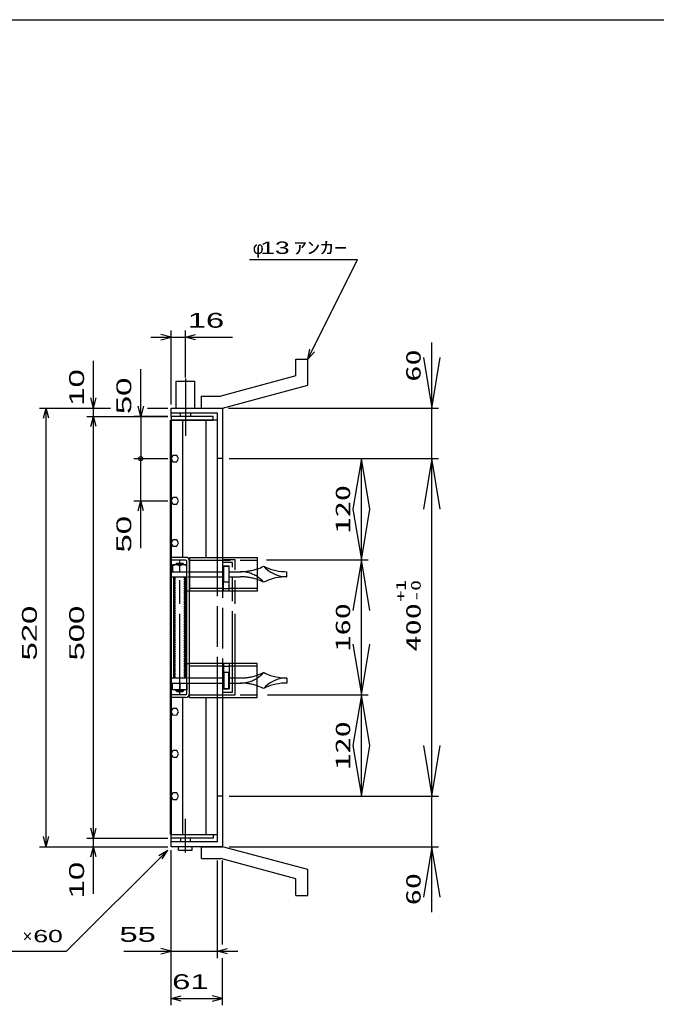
# Model space of a CAD drawing. Units: millimetres, scale not verified. Extents: x -1456 to 1389, y -1026 to 839.
# Drawn here: x -288 to 466, y -330 to 839 of the extents above; entities that cross this region are included whole.
import ezdxf
from ezdxf.enums import TextEntityAlignment as Align

# ---------------------------------------------------------------- set-up
doc = ezdxf.new("R2010")
doc.units = ezdxf.units.MM
doc.header["$LTSCALE"] = 8
for name, pattern in [('CHAIN', [18.5, 12, -1.5, 3.5, -1.5]), ('CHAIN_DOUBLE_DASH', [23.5, 12, -1.5, 3.5, -1.5, 3.5, -1.5]), ('DASHED', [7.5, 6, -1.5]), ('LONG_DASHED_DOTTED', [15.25, 12, -1.5, 0.25, -1.5])]:
    doc.linetypes.add(name, pattern=pattern)
for name, color, linetype, lineweight in [('0_2', 150, 'Continuous', 25), ('16', 3, 'Continuous', 25), ('17', 2, 'Continuous', 25), ('19', 6, 'Continuous', 25), ('22', 4, 'Continuous', 25)]:
    doc.layers.add(name, color=color, linetype=linetype, lineweight=lineweight)
doc.styles.add('ベクトル', font='')
doc.styles.add('ＭＳ ゴシック', font='')
doc.styles.get('ベクトル').set_extended_font_data('ベクトル')
doc.styles.get('ＭＳ ゴシック').set_extended_font_data('MS Gothic')

# ---------------------------------------------------------------- blocks, each defined once
blk = doc.blocks.new('open_arrow')
at = {"color": 0, "linetype": 'Continuous', "lineweight": -2}
blk.add_lwpolyline([(7.5, 1.25), (0, 0), (7.5, -1.25)], dxfattribs=at)

msp = doc.modelspace()

# ---------------------------------------------------------------- hatches: boundary and pattern name
at = {"layer": '17', "lineweight": 13}
h = msp.add_hatch(dxfattribs=at)
h.set_pattern_fill('USER', style=0, pattern_type=2)
h.set_pattern_definition([(135, (-135.752, 460.866), (-1.06066, -1.06066), [])])
h.paths.add_polyline_path([(-105.7, 58.5), (-105.7, 178.5), (-103.7, 178.5), (-103.7, 58.5)])
h = msp.add_hatch(dxfattribs=at)
h.set_pattern_fill('USER', style=0, pattern_type=2)
h.set_pattern_definition([(135, (-128.752, 460.866), (-1.06066, -1.06066), [])])
h.paths.add_polyline_path([(-93.7, 58.5), (-93.7, 178.5), (-91.7, 178.5), (-91.7, 58.5)])

# ---------------------------------------------------------------- linework, layer by layer
at = {"layer": '0_2'}
msp.add_line((-1379.2, 838.8), (1388.8, 838.8), dxfattribs=at)
at = {"layer": '16'}
for p, q in [((-109.7, -127), (-109.7, 364)), ((-109.7, 364), (-109, 364)), ((-59, 368.5), (-109, 368.5)), ((-109, 368.5), (-109, 364)), ((-109, 364), (-59, 364)), ((-109, 364), (-109, -127)), ((-54, 364), (-109, 364)), ((-95.5, 364), (-95.5, 201.5)), ((-67.5, 201.5), (-67.5, 364)), ((-59, 364), (-59, 368.5)), ((-54, 201.5), (-54, 364)), ((-106.781, 322.379), (-109, 318.465)), ((-109, 318.465), (-106.719, 314.585)), ((-102.281, 322.415), (-106.781, 322.379)), ((-100, 318.5), (-102.281, 322.415)), ((-102.219, 314.621), (-100, 318.535)), ((-106.719, 314.585), (-102.219, 314.621)), ((-106.781, 272.379), (-109, 268.465)), ((-102.281, 272.415), (-106.781, 272.379)), ((-100, 268.5), (-102.281, 272.415)), ((-109, 268.465), (-106.719, 264.585)), ((-106.719, 264.585), (-102.219, 264.621)), ((-102.219, 264.621), (-100, 268.535)), ((-106.781, 222.379), (-109, 218.465)), ((-102.281, 222.415), (-106.781, 222.379)), ((-100, 218.5), (-102.281, 222.415)), ((-109, 218.465), (-106.719, 214.585)), ((-106.719, 214.585), (-102.219, 214.621)), ((-102.219, 214.621), (-100, 218.535)), ((-95.5, 35.5), (-95.5, -127)), ((-67.5, -127), (-67.5, 35.5)), ((-54, -127), (-54, 35.5)), ((-106.781, 22.379), (-109, 18.465)), ((-109, 18.465), (-106.719, 14.585)), ((-102.281, 22.415), (-106.781, 22.379)), ((-106.719, 14.585), (-102.219, 14.621)), ((-100, 18.5), (-102.281, 22.415)), ((-102.219, 14.621), (-100, 18.535)), ((-106.781, -27.621), (-109, -31.535)), ((-109, -31.535), (-106.719, -35.415)), ((-102.281, -27.585), (-106.781, -27.621)), ((-100, -31.5), (-102.281, -27.585)), ((-102.219, -35.379), (-100, -31.465)), ((-106.719, -35.415), (-102.219, -35.379)), ((-106.781, -77.621), (-109, -81.535)), ((-109, -81.535), (-106.719, -85.415)), ((-102.281, -77.585), (-106.781, -77.621)), ((-100, -81.5), (-102.281, -77.585)), ((-102.219, -85.379), (-100, -81.465)), ((-106.719, -85.415), (-102.219, -85.379)), ((-109, -127), (-109.7, -127)), ((-109, -127), (-59, -127)), ((-109, -131.5), (-109, -127)), ((-109, -127), (-54, -127)), ((-59, -127), (-59, -131.5)), ((-59, -131.5), (-109, -131.5))]:
    msp.add_line(p, q, dxfattribs=at)
at = {"layer": '17', "color": 3}
for p, q in [((-91.8, 201.5), (-109, 201.5)), ((-109, 198.3), (-109, 201.5)), ((-87, 201.5), (-87, 161.5)), ((-87, 201.5), (-7, 201.5)), ((-7, 201.5), (-7, 161.5)), ((-91.8, 198.3), (-109, 198.3)), ((-90.2, 40.3), (-90.2, 196.7)), ((-87, 40.3), (-87, 196.7)), ((-47, 191.5), (-40, 191.5)), ((-47, 161.5), (-47, 191.5)), ((-40, 161.5), (-40, 191.5)), ((-47, 164.7), (-40, 164.7)), ((-87, 161.5), (-90.2, 161.5)), ((-7, 161.5), (-87, 161.5)), ((-90.2, 75.5), (-87, 75.5)), ((-87, 35.5), (-87, 75.5)), ((-7, 75.5), (-87, 75.5)), ((-47, 75.5), (-47, 45.5)), ((-47, 72.3), (-40, 72.3)), ((-40, 75.5), (-40, 45.5)), ((-7, 35.5), (-7, 75.5)), ((-91.8, 38.7), (-109, 38.7)), ((-109, 38.7), (-109, 35.5)), ((-91.8, 35.5), (-109, 35.5)), ((-87, 35.5), (-7, 35.5)), ((-47, 45.5), (-40, 45.5))]:
    msp.add_line(p, q, dxfattribs=at)
at = {"layer": '17', "color": 171, "linetype": 'DASHED'}
for p, q in [((-54, 35.5), (-54, 201.5)), ((-48, 201.5), (-48, 35.5))]:
    msp.add_line(p, q, dxfattribs=at)
at = {"layer": '17'}
for p, q in [((-90.2, 192.5), (-107.2, 192.5)), ((-107.2, 192.5), (-107.2, 184.5)), ((-103.7, 193), (-102.2, 194.5)), ((-103.7, 192.5), (-103.7, 193)), ((-103.7, 193), (-93.7, 193)), ((-102.888, 192.5), (-102.888, 193.812)), ((-102.2, 194.5), (-95.2, 194.5)), ((-98.7, 184.5), (-98.7, 191.605)), ((-93.7, 193), (-95.2, 194.5)), ((-94.512, 192.5), (-94.512, 193.812)), ((-93.7, 192.5), (-93.7, 193)), ((-90.2, 184.5), (-90.2, 192.5)), ((-46.5, 172), (-46.5, 191)), ((-46.5, 191), (-40.5, 191)), ((-40.5, 191), (-40.5, 172)), ((-108.7, 184.5), (-108.7, 178.5)), ((-108.7, 184.5), (-90.2, 184.5)), ((-108.7, 178.5), (-90.2, 178.5)), ((-107.2, 184.5), (-90.2, 184.5)), ((-104.7, 58.5), (-104.7, 178.5)), ((-92.7, 178.5), (-92.7, 58.5)), ((28.3, 178.56), (28.3, 184.5)), ((-40.5, 172), (-46.5, 172)), ((-108.7, 52.5), (-108.7, 58.5)), ((-108.7, 58.5), (-90.2, 58.5)), ((-40.5, 65), (-46.5, 65)), ((-46.5, 65), (-46.5, 46)), ((-40.5, 46), (-40.5, 65)), ((28.3, 58.44), (28.3, 52.5)), ((-108.7, 52.5), (-90.2, 52.5)), ((-107.2, 44.5), (-107.2, 52.5)), ((-107.2, 52.5), (-90.2, 52.5)), ((-98.7, 52.5), (-98.7, 45.395)), ((-90.2, 52.5), (-90.2, 44.5)), ((-90.2, 44.5), (-107.2, 44.5)), ((-103.7, 44.5), (-103.7, 44)), ((-103.7, 44), (-93.7, 44)), ((-103.7, 44), (-102.2, 42.5)), ((-102.888, 44.5), (-102.888, 43.188)), ((-102.2, 42.5), (-95.2, 42.5)), ((-93.7, 44), (-95.2, 42.5)), ((-94.512, 44.5), (-94.512, 43.188)), ((-93.7, 44.5), (-93.7, 44)), ((-46.5, 46), (-40.5, 46))]:
    msp.add_line(p, q, dxfattribs=at)
at = {"layer": '17', "color": 33, "linetype": 'CHAIN'}
msp.add_line((-98.7, 38.346), (-98.7, 197.753), dxfattribs=at)
at = {"layer": '17', "color": 3, "linetype": 'DASHED'}
for p, q in [((-87, 198.3), (-7, 198.3)), ((-47, 164.7), (-87, 164.7)), ((-7, 164.7), (-40, 164.7)), ((-47, 72.3), (-87, 72.3)), ((-7, 72.3), (-40, 72.3)), ((-87, 38.7), (-7, 38.7))]:
    msp.add_line(p, q, dxfattribs=at)
at = {"layer": '17', "color": 7}
for p, q in [((-105.7, 58.5), (-105.7, 178.5)), ((-91.7, 178.5), (-91.7, 58.5))]:
    msp.add_line(p, q, dxfattribs=at)
at = {"layer": '17', "linetype": 'DASHED'}
for p, q in [((-89.115, 184.5), (-46.5, 184.5)), ((-89.115, 178.5), (-46.5, 178.5)), ((-40.5, 184.5), (-26.7, 184.5)), ((-40.5, 178.5), (-26.7, 178.5)), ((-89.115, 58.5), (-46.5, 58.5)), ((-40.5, 58.5), (-26.7, 58.5)), ((-89.115, 52.5), (-46.5, 52.5)), ((-40.5, 52.5), (-26.7, 52.5))]:
    msp.add_line(p, q, dxfattribs=at)
at = {"layer": '17', "color": 3}
for centre, radius, start, end in [((-91.8, 196.7), 4.8, 0, 90), ((-91.8, 196.7), 1.6, 0, 90), ((-91.8, 40.3), 4.8, 270, 0), ((-91.8, 40.3), 1.6, 270, 0)]:
    msp.add_arc(centre, radius, start, end, dxfattribs=at)
at = {"layer": '17'}
for centre, radius, start, end in [((-102.95, 182.055), 10.453, 66.00934, 113.99066), ((-94.45, 182.055), 10.453, 66.00934, 113.99066), ((-26.7, 245.923), 61.423, 288.70686, 296.59714), ((28.3, 215), 36.5, 221.11209, 226.11997), ((28.3, 245.923), 61.423, 243.40286, 245.67592), ((28.3, 245.923), 61.423, 245.67592, 270), ((28.3, 215), 36.5, 226.11997, 270), ((-26.7, 148), 36.5, 41.11209, 57.33501), ((-26.7, 117.077), 61.423, 63.40286, 71.29314), ((28.3, 117.077), 61.423, 90, 114.32408), ((28.3, 117.077), 61.423, 114.32408, 116.59714), ((-26.7, 89), 36.5, 302.66499, 318.88791), ((-26.7, 119.923), 61.423, 288.70686, 296.59714), ((28.3, 119.923), 61.423, 245.67592, 270), ((28.3, 22), 36.5, 90, 133.88003), ((-26.7, -8.923), 61.423, 63.40286, 71.29314), ((28.3, 22), 36.5, 133.88003, 138.88791), ((28.3, -8.923), 61.423, 114.32408, 116.59714), ((28.3, -8.923), 61.423, 90, 114.32408), ((-102.95, 54.945), 10.453, 246.00934, 293.99066), ((-94.45, 54.945), 10.453, 246.00934, 293.99066)]:
    msp.add_arc(centre, radius, start, end, dxfattribs=at)
at = {"layer": '17', "linetype": 'DASHED'}
for centre, radius, start, end in [((-26.7, 245.923), 61.423, 270, 288.70686), ((-26.7, 148), 36.5, 57.33501, 90), ((-26.7, 117.077), 61.423, 71.29314, 90), ((-26.7, 119.923), 61.423, 270, 288.70686), ((28.3, 119.923), 61.423, 243.40286, 245.67592), ((-26.7, 89), 36.5, 270, 302.66499), ((-26.7, -8.923), 61.423, 71.29314, 90)]:
    msp.add_arc(centre, radius, start, end, dxfattribs=at)
at = {"layer": '19'}
for p, q in [((39, 436.5), (53, 436.5)), ((39, 416.5), (39, 436.5)), ((53, 405.5), (53, 436.5)), ((-103, 378.5), (-103, 410.5)), ((-103, 410.5), (-81, 410.5)), ((-81, 378.5), (-81, 410.5)), ((39, 416.5), (-50, 392.5)), ((-48, 378.5), (53, 405.5)), ((-73, 392.5), (-50, 392.5)), ((-73, 378.5), (-73, 392.5)), ((-109, 368.5), (-109, 378.5)), ((-109, 378.5), (-49, 378.5)), ((-73, 378.5), (-48, 378.5)), ((-49, 378.5), (-48, 377.5)), ((-48, 377.5), (-48, 201.5)), ((-54, 372.5), (-109, 372.5)), ((-98, 368.5), (-98, 372.5)), ((-86, 372.5), (-86, 368.5)), ((-54, 201.5), (-54, 372.5)), ((-48, 318.5), (-54, 318.5)), ((-54, -135.5), (-54, 35.5)), ((-48, 35.5), (-48, -140.5)), ((-48, -81.5), (-54, -81.5)), ((-109, -141.5), (-109, -131.5)), ((-109, -135.5), (-54, -135.5)), ((-98, -131.5), (-98, -135.5)), ((-86, -135.5), (-86, -131.5)), ((-49, -141.5), (-109, -141.5)), ((-100, -145.5), (-100, -141.5)), ((-100, -145.5), (-84, -145.5)), ((-84, -145.5), (-84, -141.5)), ((-73, -141.5), (-48, -141.5)), ((-73, -155.5), (-73, -141.5)), ((-48, -140.5), (-49, -141.5)), ((53, -168.5), (-48, -141.5)), ((-73, -155.5), (-50, -155.5)), ((39, -179.5), (-50, -155.5)), ((53, -199.5), (53, -168.5)), ((39, -199.5), (39, -179.5)), ((39, -199.5), (53, -199.5))]:
    msp.add_line(p, q, dxfattribs=at)
at = {"layer": '19', "linetype": 'LONG_DASHED_DOTTED'}
for p, q in [((-92, 413.5), (-92, 345.5)), ((-92, -148.5), (-92, -108.5))]:
    msp.add_line(p, q, dxfattribs=at)
at = {"layer": '19', "linetype": 'CHAIN_DOUBLE_DASH'}
for p, q in [((-33, 198.5), (-48, 198.5)), ((-36.2, 195.3), (-48, 195.3)), ((-36.2, 41.7), (-36.2, 195.3)), ((-33, 38.5), (-33, 198.5)), ((-48, 41.7), (-36.2, 41.7)), ((-48, 38.5), (-33, 38.5))]:
    msp.add_line(p, q, dxfattribs=at)
at = {"layer": '22'}
for p, q in [((-16, 554.5), (112, 554.5)), ((53, 436.5), (112, 554.5)), ((-109, 382.5), (-109, 470.5)), ((-92, 414.504), (-92, 470.5)), ((-133, 462.5), (-109, 462.5)), ((-109, 462.5), (-121, 465.7)), ((-121, 459.3), (-109, 462.5)), ((-109, 462.5), (-92, 462.5)), ((-92, 462.5), (-80, 465.7)), ((-80, 459.3), (-92, 462.5)), ((-92, 462.5), (-36, 462.5)), ((200.311, 318.5), (200.311, 456.082)), ((53, 436.5), (55.4, 448.18)), ((53, 436.5), (61, 445.3)), ((-201, 378.5), (-201, 434.5)), ((-145, 368.5), (-145, 424.5)), ((-201, 378.5), (-204.2, 390.5)), ((-201, 378.5), (-197.8, 390.5)), ((-265, 378.5), (-181, 378.5)), ((-260.2, 366.5), (-257, 378.5)), ((-253.8, 366.5), (-257, 378.5)), ((-257, -141.5), (-257, 378.5)), ((-209, 378.5), (-181, 378.5)), ((-201, 368.5), (-201, 378.5)), ((-145, 368.5), (-148.2, 380.5)), ((-141.8, 380.5), (-145, 368.5)), ((-137, 378.5), (-113, 378.5)), ((-137, 378.5), (-113, 378.5)), ((-41, 378.5), (208.311, 378.5)), ((-209, 368.5), (-113, 368.5)), ((-204.2, 356.5), (-201, 368.5)), ((-197.8, 356.5), (-201, 368.5)), ((-201, -131.5), (-201, 368.5)), ((-113, 368.5), (-153, 368.5)), ((-145, 368.5), (-145, 318.5)), ((-153, 318.5), (-113, 318.5)), ((-145, 268.5), (-145, 318.5)), ((-40, 318.5), (124.727, 318.5)), ((-32, 318.5), (208.311, 318.5)), ((-32, 318.5), (208.311, 318.5)), ((116.727, 198.5), (116.727, 318.5)), ((200.311, -81.5), (200.311, 318.5)), ((-153, 268.5), (-113, 268.5)), ((-148.2, 256.5), (-145, 268.5)), ((-141.8, 256.5), (-145, 268.5)), ((-145, 212.5), (-145, 268.5)), ((4.009, 198.5), (124.727, 198.5)), ((4.009, 198.5), (124.727, 198.5)), ((116.727, 38.5), (116.727, 198.5)), ((5.323, 38.5), (124.727, 38.5)), ((5.323, 38.5), (124.727, 38.5)), ((116.727, -81.5), (116.727, 38.5)), ((-40, -81.5), (124.727, -81.5)), ((-32, -81.5), (208.311, -81.5)), ((-32, -81.5), (208.311, -81.5)), ((200.311, -219.082), (200.311, -81.5)), ((-201, -131.5), (-204.2, -119.5)), ((-201, -131.5), (-197.8, -119.5)), ((-257, -141.5), (-260.2, -129.5)), ((-257, -141.5), (-253.8, -129.5)), ((-209, -131.5), (-113, -131.5)), ((-201, -141.5), (-201, -131.5)), ((-265, -141.5), (-113, -141.5)), ((-233, -265.5), (-113, -145.5)), ((-209, -141.5), (-113, -141.5)), ((-204.2, -153.5), (-201, -141.5)), ((-197.8, -153.5), (-201, -141.5)), ((-201, -197.5), (-201, -141.5)), ((-123.4, -151.9), (-113, -145.5)), ((-119.4, -155.9), (-113, -145.5)), ((-109, -273.5), (-109, -145.5)), ((-109, -329.5), (-109, -145.5)), ((-40, -141.5), (208.311, -141.5)), ((-54, -273.5), (-54, -157.696)), ((-48, -257.5), (-48, -157.696)), ((-393, -265.5), (-233, -265.5)), ((-165, -265.5), (-109, -265.5)), ((-109, -265.5), (-121, -262.3)), ((-121, -268.7), (-109, -265.5)), ((-109, -265.5), (-54, -265.5)), ((-54, -265.5), (-42, -262.3)), ((-42, -268.7), (-54, -265.5)), ((-54, -265.5), (-30, -265.5)), ((-48, -329.5), (-48, -273.5)), ((-109, -321.5), (-97, -318.3)), ((-97, -324.7), (-109, -321.5)), ((-109, -321.5), (-48, -321.5)), ((-48, -321.5), (-60, -318.3)), ((-60, -324.7), (-48, -321.5))]:
    msp.add_line(p, q, dxfattribs=at)
msp.add_circle((-145, 318.5), 2.4, dxfattribs=at)

# ---------------------------------------------------------------- block references
at = {"layer": '22', "xscale": 8, "yscale": 8}
for p, rotation in [((200.311, 378.5), 90), ((116.727, 318.5), 270), ((200.311, 318.5), 270), ((116.727, 198.5), 90), ((116.727, 198.5), 270), ((116.727, 38.5), 90), ((116.727, 38.5), 270), ((116.727, -81.5), 90), ((200.311, -81.5), 90), ((200.311, -141.5), 270)]:
    msp.add_blockref('open_arrow', p, dxfattribs=dict(at, rotation=rotation))

# ---------------------------------------------------------------- texts
at = {"layer": '22', "color": 2, "style": 'ベクトル'}
for s, p in [('φ', (-12, 568.5)), ('×', (-285, -247.5))]:
    msp.add_text(s, height=14.66, dxfattribs=at).set_placement(p, align=Align.MIDDLE_LEFT)
for s, height, width, p in [(' 13 ', 14.66, 1.6, (-12, 568.5)), ('ｱﾝｶｰ', 14.66, 1.6, (36, 568.5)), (' 16 ', 17.6, 1.65, (-100, 482.5)), (' 60 ', 14.66, 1.6, (-281, -247.5)), (' 55 ', 17.6, 1.65, (-181, -245.5)), (' 61 ', 17.6, 1.65, (-118.5, -301.5))]:
    msp.add_text(s, height=height, dxfattribs=dict(at, width=width)).set_placement(p, align=Align.MIDDLE_LEFT)
at = {"layer": '22', "style": 'ＭＳ ゴシック', "width": 1.6}
msp.add_text('60', height=17.6, rotation=90, dxfattribs=at).set_placement((192.311, 409.682), align=Align.BOTTOM_LEFT)
at = {"layer": '22', "color": 2, "style": 'ベクトル', "width": 1.65}
for s, p in [(' 10 ', (-221, 370.5)), (' 50 ', (-165, 360.5)), (' 50 ', (-165, 196.5)), (' 520 ', (-277, 68.5)), (' 500 ', (-221, 68.5)), (' 10 ', (-221, -213.5))]:
    msp.add_text(s, height=17.6, rotation=90, dxfattribs=at).set_placement(p, align=Align.MIDDLE_LEFT)
at = {"layer": '22', "style": 'ＭＳ ゴシック', "width": 1.6}
for s, p in [('120', (108.727, 258.5)), ('160', (108.727, 118.5)), ('400', (192.311, 118.5)), ('120', (108.727, -21.5))]:
    msp.add_text(s, height=17.6, rotation=90, dxfattribs=at).set_placement(p, align=Align.BOTTOM_CENTER)
at = {"layer": '22', "color": 2, "style": 'ＭＳ ゴシック', "width": 1.6}
for s, p in [('+1', (163.543, 161.828)), ('-0', (181.246, 161.828))]:
    msp.add_text(s, height=11.73, rotation=90, dxfattribs=at).set_placement(p, align=Align.MIDDLE_CENTER)
at = {"layer": '22', "style": 'ＭＳ ゴシック', "width": 1.6}
msp.add_text('60', height=17.6, rotation=90, dxfattribs=at).set_placement((192.311, -172.682), align=Align.BOTTOM_RIGHT)

doc.saveas('drawing.dxf')
